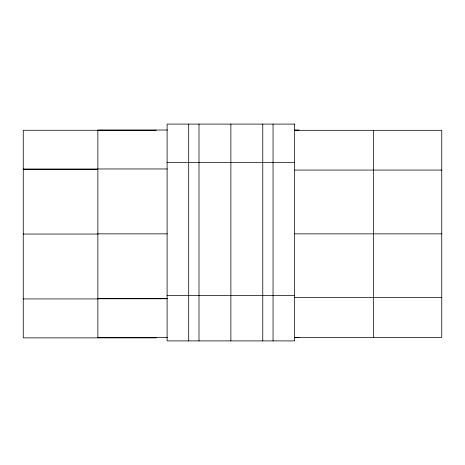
<?xml version="1.0" encoding="UTF-8"?>
<svg xmlns="http://www.w3.org/2000/svg" width="465" height="465" viewBox="0 0 465 465"><rect width="100%" height="100%" fill="white"/><g stroke="black" fill="none" stroke-linecap="round" stroke-linejoin="round"><path stroke-width="0.7" d="M167.441 130.031L97.865 130.031L97.865 337.619L167.441 337.619M294.671 130.031L299.007 130.031M156.263 130.276L23.25 130.276L23.25 337.863L156.263 337.863M294.827 130.322L441.75 130.322L441.75 337.375L294.827 337.375M167.098 162.477L294.659 162.477M97.865 168.964L167.266 168.964M23.25 169.167L97.708 169.167M23.25 169.202L97.708 169.202M294.827 170.068L441.75 170.068M97.865 233.849L167.266 233.849M294.827 233.849L441.75 233.849M23.25 234.046L97.708 234.046M167.098 295.484L294.659 295.484M294.827 297.623L441.75 297.623M97.865 298.693L167.266 298.693M97.865 298.728L167.266 298.728M23.25 298.931L97.708 298.931M294.671 337.619L299.007 337.619M373.622 130.322L373.622 337.375M273.054 124.097L273.054 340.903M262.766 124.097L262.766 340.903M230.878 124.097L230.878 340.903M198.991 124.097L198.991 340.903M188.703 124.097L188.703 340.903M294.659 124.097L167.098 124.097L167.098 340.903L294.659 340.903L294.659 124.097"/></g></svg>
